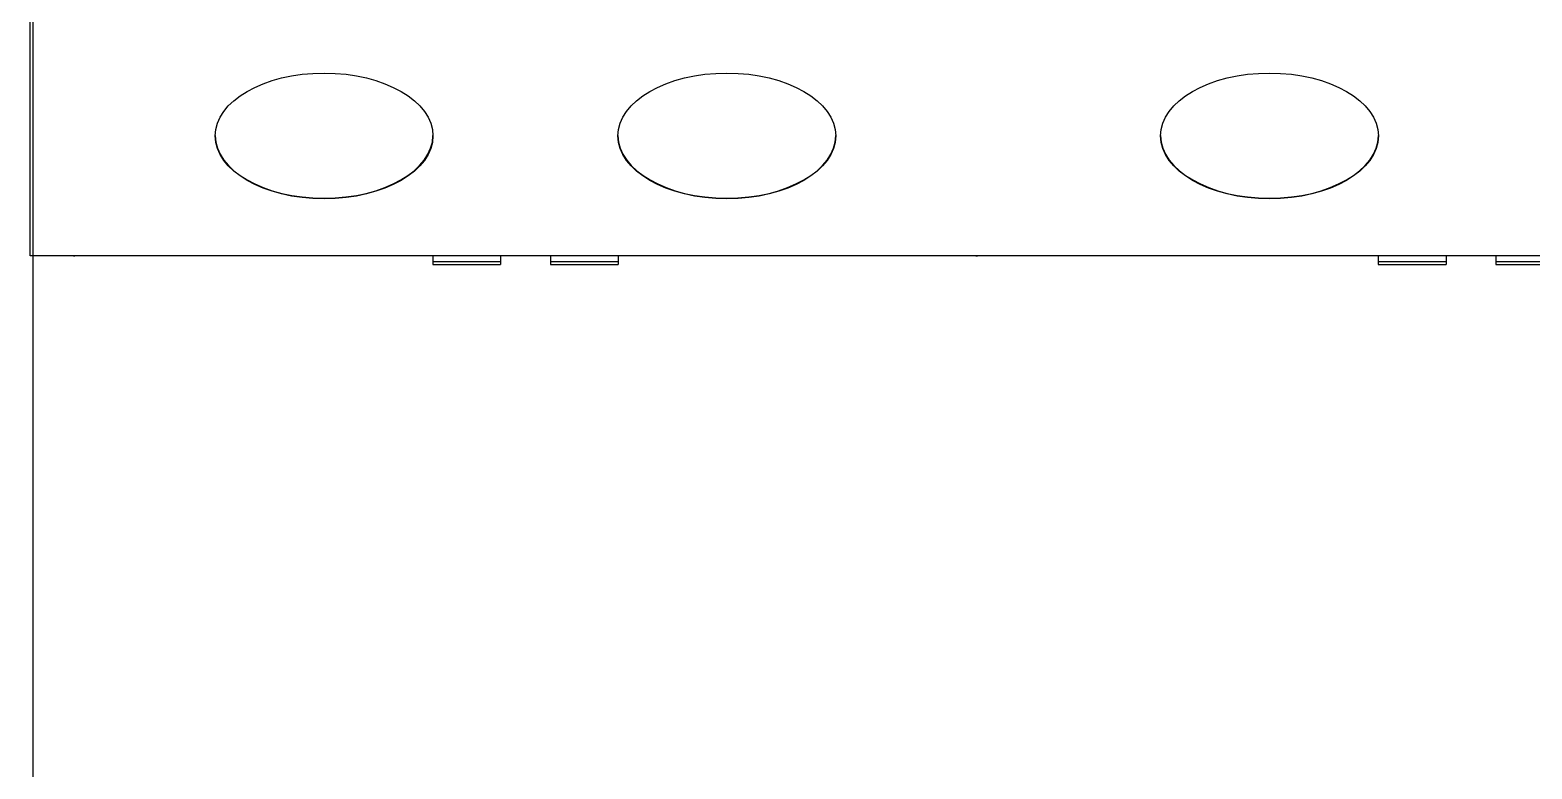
# Model space of a CAD drawing. Extents: x -12047294 to -5625356, y -1456591 to -622873.
# Drawn here: x -6043139 to -6041588, y -727853 to -727090 of the extents above; entities that cross this region are included whole.
import ezdxf

# ---------------------------------------------------------------- set-up
doc = ezdxf.new("R2010")
doc.units = 0
doc.header["$LTSCALE"] = 10
doc.header["$MEASUREMENT"] = 0
doc.layers.add('A-WALL', color=2, linetype='Continuous')
doc.layers.add('洗碗间-设备', color=1, linetype='Continuous')

# ---------------------------------------------------------------- blocks, each defined once
blk = doc.blocks.new('调羹、筷子回收车-2')
at = {"layer": '洗碗间-设备', "color": 3, "linetype": 'Continuous'}
for p, q in [((0, -250), (0, 0)), ((2000, -250), (0, -250))]:
    blk.add_line(p, q, dxfattribs=at)
at = {"layer": '洗碗间-设备', "color": 7, "linetype": 'Continuous'}
for p, q in [((416, -250), (416, -259)), ((416, -256), (486, -256)), ((416, -259), (486, -259)), ((486, -250), (486, -259)), ((537.4, -250), (537.4, -259)), ((537.4, -256), (607.4, -256)), ((537.4, -259), (607.4, -259)), ((607.4, -250), (607.4, -259)), ((1392.6, -250), (1392.6, -258.85)), ((1392.6, -255.85), (1462.6, -255.85)), ((1392.6, -258.85), (1462.6, -258.85)), ((1462.6, -250), (1462.6, -258.85)), ((1514, -250), (1514, -258.85)), ((1514, -255.85), (1584, -255.85)), ((1514, -258.85), (1584, -258.85))]:
    blk.add_line(p, q, dxfattribs=at)
for centre in [(45.55, -248), (977.85, -248)]:
    blk.add_arc(centre, 2.15, 248.83377, 291.16623, dxfattribs=at)
at = {"layer": '洗碗间-设备', "color": 3, "linetype": 'Continuous'}
for centre in [(303.65, -126.2), (719.75, -126.2), (1280.25, -126.2)]:
    blk.add_ellipse(centre, major_axis=(112.5, 0), ratio=0.5773503, dxfattribs=at)
at = {"layer": '洗碗间-设备', "color": 7, "linetype": 'Continuous'}
for centre in [(303.65, -125.6), (719.75, -125.6), (1280.25, -125.6)]:
    blk.add_ellipse(centre, major_axis=(112.5, 0), ratio=0.5773503, start_param=3.1462123, end_param=6.278567, dxfattribs=at)

msp = doc.modelspace()

# ---------------------------------------------------------------- linework, layer by layer
at = {"layer": 'A-WALL'}
msp.add_line((-6043136.1, -726773.4), (-6043136.1, -731173.4), dxfattribs=at)

# ---------------------------------------------------------------- block references
at = {"layer": '洗碗间-设备'}
msp.add_blockref('调羹、筷子回收车-2', (-6043139.1, -727073.4), dxfattribs=at)

doc.saveas('drawing.dxf')
